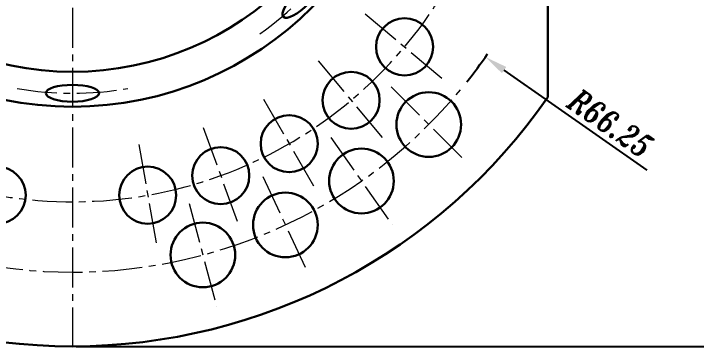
# Model space of a CAD drawing. Extents: x 89 to 609, y 11 to 440.
# Drawn here: x 226.1 to 315.8, y 126.2 to 169.9 of the extents above; entities that cross this region are included whole.
import ezdxf

# ---------------------------------------------------------------- set-up
doc = ezdxf.new("R2010")
doc.units = 0
doc.header["$LTSCALE"] = 7
doc.header["$MEASUREMENT"] = 0
doc.linetypes.add('CENTER2', pattern=[1.125, 0.75, -0.125, 0.125, -0.125])
doc.layers.get('0').update_dxf_attribs({"linetype": 'CONTINUOUS', "lineweight": 15})
doc.layers.add('1', color=1, linetype='CENTER2', lineweight=15)
doc.layers.add('3', color=3, linetype='CONTINUOUS', lineweight=30)
doc.styles.add('ITALICT', font='ITALICT.shx', dxfattribs={"width": 0.8, "height": 3})
doc.dimstyles.get("Standard").update_dxf_attribs({"dimtxt": 3, "dimasz": 3, "dimexe": 0.5, "dimexo": 0.5, "dimgap": 0.8, "dimtad": 1, "dimdsep": 46, "dimtxsty": 'ITALICT', "dimcen": 0.09, "dimazin": 2, "dimtfac": 1, "dimtmove": 0, "dimatfit": 3, "dimfxl": 1, "dimtolj": 1, "dimtzin": 0, "dimarcsym": 0})

# ---------------------------------------------------------------- blocks, each defined once
blk = doc.blocks.new('*D46')
at = {"color": 0, "lineweight": -2}
for p, q in [((234.307, 278.197), (340.204, 278.197)), ((339.704, 275.197), (339.704, 129.197)), ((234.307, 126.197), (340.204, 126.197))]:
    blk.add_line(p, q, dxfattribs=at)
at = {"color": 0}
for points in [[(339.204, 275.197), (340.204, 275.197), (339.704, 278.197)], [(339.204, 129.197), (340.204, 129.197), (339.704, 126.197)]]:
    blk.add_solid(points, dxfattribs=at)
at = {"color": 0, "insert": (337.404, 202.197), "char_height": 3, "attachment_point": 5, "rotation": 90, "style": 'ITALICT'}
blk.add_mtext('\\A1;152', dxfattribs=at)
blk = doc.blocks.new('*D50')
at = {"color": 0, "lineweight": -2}
blk.add_line((309.376, 149.346), (290.556, 162.509), dxfattribs=at)
blk.add_arc((233.807, 202.197), 66.25, 321.48913, 325.46446, dxfattribs=at)
at = {"color": 0}
blk.add_solid([(290.842, 162.919), (290.269, 162.099), (288.098, 164.228)], dxfattribs=at)
at = {"color": 0, "insert": (304.56, 155.521), "char_height": 3, "attachment_point": 5, "rotation": 325.03204, "style": 'ITALICT'}
blk.add_mtext('\\A1;R66.25', dxfattribs=at)
blk = doc.blocks.new('*U64')
at = {"layer": '1'}
blk.add_arc((42.738, 0), 42.738, 170.20863, 189.79137, dxfattribs=at)
at = {"layer": '3'}
blk.add_ellipse((0, 0), major_axis=(0, 3.5), ratio=0.316357, dxfattribs=at)
blk = doc.blocks.new('*U65')
at = {"color": 0, "linetype": 'ByBlock', "lineweight": -2}
for p, rotation in [((233.807, 244.936), 270.0000000000001), ((203.587, 232.418), 315.0000000000001), ((264.028, 232.418), 225.0000000000001), ((276.546, 202.197), 180), ((203.587, 171.977), 45.00000000000003), ((264.028, 171.977), 135.0000000000001), ((233.807, 159.459), 90.00000000000001)]:
    blk.add_blockref('*U64', p, dxfattribs=dict(at, rotation=rotation))
blk.add_blockref('*U64', (191.069, 202.197), dxfattribs=at)

msp = doc.modelspace()

# ---------------------------------------------------------------- linework, layer by layer
at = {"layer": '1'}
for p, q in [((233.807, 202.197), (233.807, 126.197)), ((272.301, 169.897), (282.643, 161.22)), ((266.108, 163.704), (274.785, 153.362)), ((275.704, 160.301), (285.603, 150.402)), ((258.932, 158.68), (265.682, 146.988)), ((250.994, 154.978), (255.611, 142.292)), ((267.792, 153.663), (275.822, 142.194)), ((242.533, 152.711), (244.878, 139.416)), ((258.848, 148.499), (264.636, 136.086)), ((249.142, 144.966), (252.766, 131.443))]:
    msp.add_line(p, q, dxfattribs=at)
for radius, start, end in [(57, 193.46273, 347.32974), (66.25, 218.94329, 321.05671)]:
    msp.add_arc((233.807, 202.197), radius, start, end, dxfattribs=at)
at = {"layer": '3'}
msp.add_line((296.307, 245.438), (296.307, 158.957), dxfattribs=at)
for centre, radius in [((233.807, 202.197), 44.5), ((233.807, 202.197), 39.908), ((277.472, 165.558), 3.75), ((270.446, 158.533), 3.75), ((280.653, 155.351), 4.25), ((262.307, 152.834), 3.75), ((253.303, 148.635), 3.75), ((271.807, 147.928), 4.25), ((223.91, 146.063), 3.75), ((243.705, 146.063), 3.75), ((261.806, 142.154), 4.25), ((250.954, 138.205), 4.25)]:
    msp.add_circle(centre, radius, dxfattribs=at)
msp.add_arc((233.807, 202.197), 76, 214.67741, 325.32259, dxfattribs=at)

# ---------------------------------------------------------------- block references
msp.add_blockref('*U65', (0, 0))

# ---------------------------------------------------------------- dimensions: what is measured, and where the dimension line sits
dim = msp.add_aligned_dim(p1=(233.807, 278.197), p2=(233.807, 126.197), distance=105.896, dimstyle='Standard')
dim.commit()
dim.dimension.update_dxf_attribs({"geometry": '*D46', "text_midpoint": (337.404, 202.197)})
dim = msp.add_radius_dim(center=(233.807, 202.197), mpoint=(288.098, 164.228), dimstyle='Standard', override={"dimcen": 0, "dimtofl": 0})
dim.commit()
dim.dimension.update_dxf_attribs({"geometry": '*D50', "text_midpoint": (303.242, 153.636), "dimtype": 164})

doc.saveas('drawing.dxf')
